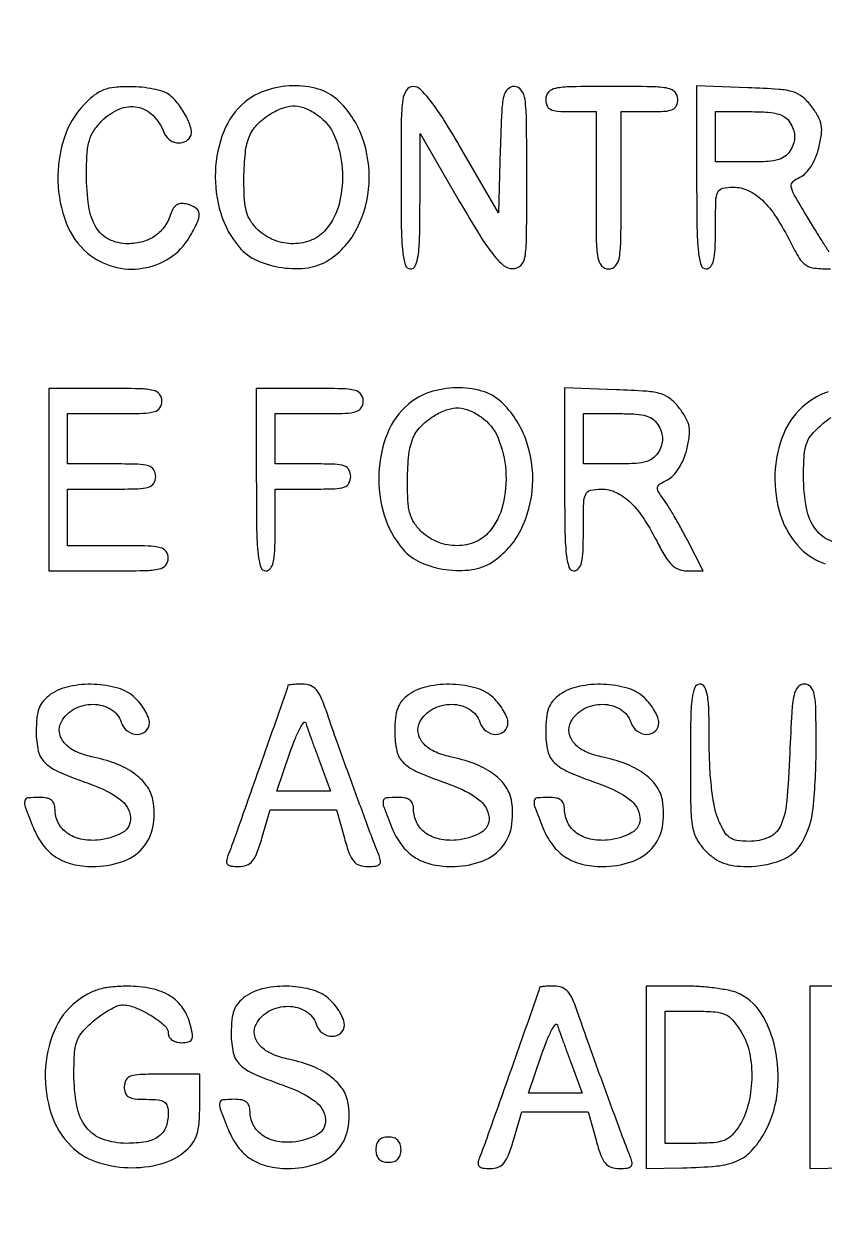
# Model space of a CAD drawing. Extents: x 0 to 1066, y 0 to 761.
# Drawn here: x 902.18 to 912.95, y 352.59 to 368.76 of the extents above; entities that cross this region are included whole.
import ezdxf

# ---------------------------------------------------------------- set-up
doc = ezdxf.new("R2010")
doc.units = 0
doc.header["$MEASUREMENT"] = 0

msp = doc.modelspace()

# ---------------------------------------------------------------- linework, layer by layer
for points in [[(183.390323, 95.266879, 0.000001), (192.989143, 95.254457, 0.000118)], [(479.458836, 95.240684, -0.000004), (502.524384, 95.211821, -0.198594)], [(710.559243, 95.267872, -0.000023), (733.258836, 95.240684, -0.000004), (756.324384, 95.211821, -0.198594)], [(542.992229, 95.24091, -0.000004), (565.972908, 95.212432, -0.198597)], [(606.442229, 95.24091, -0.000004), (629.422908, 95.212432, -0.198597)], [(669.892229, 95.24091, -0.000004), (692.872908, 95.212432, -0.198597)], [(913.009189, 365.69694, -0.001377), (912.925091, 365.829752, -0.002934), (912.82762, 365.98666, -0.001995), (912.718456, 366.166318, -0.005031), (912.540413, 366.468834, -0.083696), (912.500004, 366.577879, -0.260992), (912.522624, 366.64552, -0.081049), (912.615844, 366.70603, 0.095739), (912.692658, 366.759135, 0.050977), (912.764967, 366.849819, 0.045181), (912.826363, 366.967471, 0.037143), (912.870464, 367.102162, 0.026419), (912.904502, 367.279774, 0.076335), (912.902521, 367.404677, 0.083001), (912.863486, 367.517224, 0.035243), (912.777072, 367.652062, 0.057331), (912.654502, 367.78234, 0.10358), (912.526117, 367.851632, 0.055706), (912.330985, 367.886574, 0.007564), (911.915758, 367.907671), (911.2266, 367.932243), (911.2266, 366.702121, 0.003202), (911.230926, 366.026613, 0.022501), (911.249932, 365.69817, 0.049121), (911.28583, 365.521947, 0.329081), (911.3535, 365.472, 0.232029), (911.415237, 365.50228, 0.108427), (911.454369, 365.5848, 0.047315), (911.475101, 365.740657, 0.00942), (911.4804, 366.0219, -0.00595), (911.484707, 366.383865, -0.096871), (911.510744, 366.501998, -0.238613), (911.57541, 366.555615, -0.056005), (911.719453, 366.5718, -0.111153), (911.920905, 366.526456, -0.081177), (912.11022, 366.395601, -0.058854), (912.29591, 366.168971, -0.025924), (912.487772, 365.83155, 0.019423), (912.60561, 365.617898, 0.110785), (912.694694, 365.524831, 0.121738), (912.811022, 365.483117, 0.025512), (913.02875, 365.472, 0.021096)], [(912.994312, 363.817729, 0.05494), (912.845839, 363.754221, 0.038421), (912.694528, 363.652743, 0.129246), (912.398405, 363.260097, 0.088626), (912.280213, 362.711792, 0.087215), (912.358765, 362.148133, 0.118789), (912.62556, 361.711931, 0.112618), (912.954024, 361.505494, 0.075265)], [(913.050534, 361.805999, -0.145015), (912.830323, 361.967975, -0.116882), (912.704379, 362.253149, -0.045825), (912.6648, 362.684089, -0.015089), (912.673447, 362.970568, -0.073154), (912.706695, 363.129358, -0.095003), (912.780151, 363.251379, -0.035007), (912.925091, 363.39178, -0.021479), (913.033886, 363.475617, -0.024071)]]:
    msp.add_lwpolyline(points, format="xyb")
for points in [[(409.06215, 749.15415), (40.8618, 749.132981), (40.8618, 380.65769), (40.8618, 12.1824), (501.2973, 12.1824), (961.7328, 12.1824), (961.7328, 380.646631), (961.7328, 749.110861), (961.41555, 749.1633, 0.040886), (961.153339, 749.184871, 0.000002), (934.190609, 749.194398, 0.000089), (904.448031, 749.199508, 0.000054), (869.1804, 749.195529, -0.000029), (813.61687, 749.186499, -0.000004), (696.10453, 749.175037, -0.000004), (556.774728, 749.163736, -0.000004)], [(902.987029, 367.68092, 0.114205), (902.719161, 367.23054, 0.083506), (902.636234, 366.652564, 0.085163), (902.746764, 366.090094, 0.127519), (903.035203, 365.684027, 0.108551), (903.381066, 365.502535, 0.105254), (903.775205, 365.479943, 0.106878), (904.139622, 365.619373, 0.11522), (904.402318, 365.894112, 0.021165), (904.510999, 366.097261, 0.127063), (904.534165, 366.213849, 0.232712), (904.491427, 366.289558, 0.086167), (904.376943, 366.341743, 0.067058), (904.300089, 366.351155, 0.120753), (904.238962, 366.335391, 0.12276), (904.192709, 366.293409, 0.07065), (904.159901, 366.225211, -0.072622), (904.073776, 366.047971, -0.089596), (903.945295, 365.917059, -0.08774), (903.776831, 365.837538, -0.066597), (903.573987, 365.8104, -0.114856), (903.323875, 365.868622, -0.145297), (903.150322, 366.029008, -0.099183), (903.050715, 366.311934, -0.035212), (903.0204, 366.741869, -0.014703), (903.028729, 367.025043, -0.055361), (903.058625, 367.199821, -0.07729), (903.120079, 367.332312, -0.049247), (903.228055, 367.463945, -0.096703), (903.461625, 367.621212, -0.146157), (903.703627, 367.647824, -0.15206), (903.913832, 367.53771, -0.107279), (904.059338, 367.31205, 0.127947), (904.125611, 367.217926, 0.131147), (904.22876, 367.169114, 0.142401), (904.336076, 367.180066, 0.159485), (904.415219, 367.246852, 0.211029), (904.429363, 367.348973, 0.047286), (904.363819, 367.516549, 0.046742), (904.255702, 367.68871, 0.065556), (904.127531, 367.816959, 0.088545), (904.050429, 367.856919, 0.025252), (903.919336, 367.890536, 0.02458), (903.764906, 367.914094, 0.023821), (903.607278, 367.922709, 0.026305), (903.39723, 367.913119, 0.068477), (903.250386, 367.877966, 0.074054), (903.125248, 367.806392, 0.034872)], [(905.150203, 367.713373, 0.123885), (904.867012, 367.320677, 0.085485), (904.753437, 366.781757, 0.082885), (904.825908, 366.219736, 0.104562), (905.077639, 365.761126, 0.111799), (905.315609, 365.584775, 0.06908), (905.652008, 365.489081, 0.069045), (906.001965, 365.488615, 0.111332), (906.279882, 365.592681, 0.131426), (906.660639, 366.01866, 0.103697), (906.821054, 366.618311, 0.101152), (906.72839, 367.244653, 0.118621), (906.397771, 367.744219, 0.118666), (906.138035, 367.890801, 0.075716), (905.792356, 367.934738, 0.073305), (905.437341, 367.873407, 0.095814)], [(907.2504, 366.6987, 0.003213), (907.254728, 366.025179, 0.022561), (907.273738, 365.6976, 0.049302), (907.309653, 365.521877, 0.328801), (907.3773, 365.472, 0.295501), (907.442672, 365.514331, 0.070336), (907.480406, 365.645031, 0.029944), (907.50044, 365.892594, 0.004715), (907.506037, 366.38145), (907.507874, 367.2909), (908.034787, 366.384757, 0.006242), (908.314161, 365.917824, 0.029041), (908.493882, 365.660537, 0.052989), (908.631126, 365.520038, 0.170079), (908.75205, 365.475307, 0.199339), (908.860331, 365.518073, 0.163117), (908.918025, 365.629506, 0.036571), (908.939104, 365.888381, 0.002034), (908.9424, 366.6987, 0.002367), (908.938769, 367.465872, 0.031318), (908.918384, 367.748183, 0.117824), (908.868577, 367.876877, 0.246563), (908.77616, 367.9254, 0.195513), (908.685355, 367.888482, 0.145553), (908.632052, 367.793056, 0.043894), (908.604539, 367.586793, 0.004128), (908.58581, 367.075518), (908.5617, 366.225636), (908.068517, 367.075518, 0.007787), (907.828438, 367.474783, 0.025041), (907.651601, 367.72941, 0.035073), (907.513747, 367.884318, 0.195814), (907.412867, 367.9254, 0.254619), (907.322861, 367.876388, 0.110911), (907.274351, 367.744558, 0.030502), (907.254087, 367.458386, 0.002427)], [(909.1962, 367.7562, 0.094959), (909.212763, 367.669774, 0.184152), (909.25965, 367.618725, 0.098846), (909.352639, 367.59333, 0.017388), (909.5346, 367.587), (909.873, 367.587), (909.873, 366.5295, 0.002827), (909.876731, 365.869541, 0.036854), (909.897534, 365.625338, 0.138781), (909.948794, 365.514868, 0.218517), (910.0422, 365.472, 0.218517), (910.135606, 365.514868, 0.138781), (910.186866, 365.625338, 0.036854), (910.207669, 365.869541, 0.002827), (910.2114, 366.5295), (910.2114, 367.587), (910.5921, 367.587, 0.013964), (910.801858, 367.592859, 0.090841), (910.904063, 367.61755, 0.188085), (910.954634, 367.668595, 0.102588), (910.9728, 367.7562, 0.193568), (910.935602, 367.848685, 0.15568), (910.840613, 367.900221, 0.043488), (910.631605, 367.921467, 0.003595), (910.0845, 367.9254, 0.003595), (909.537395, 367.921467, 0.043488), (909.328388, 367.900221, 0.15568), (909.233398, 367.848685, 0.193568)], [(906.129297, 367.541639, -0.143223), (906.356998, 367.257323, -0.079931), (906.45946, 366.822153, -0.077332), (906.421265, 366.361018, -0.11509), (906.239996, 366.00075, -0.119537), (906.051584, 365.861195, -0.098447), (905.805927, 365.810552, -0.09388), (905.549477, 365.857262, -0.097006), (905.331203, 365.994347, -0.056872), (905.230283, 366.11344, -0.080028), (905.172387, 366.239796, -0.054705), (905.144563, 366.411524, -0.014142), (905.138091, 366.692297, -0.025001), (905.157155, 367.037155, -0.075567), (905.216582, 367.264138, -0.098225), (905.330037, 367.429005, -0.062967), (905.5161, 367.569419, -0.051006), (905.680866, 367.642758, -0.090781), (905.827514, 367.662795, -0.090761), (905.971771, 367.629581, -0.050966)], [(912.4956, 367.4178, -0.049536), (912.531762, 367.330426, -0.073486), (912.543853, 367.2486, -0.073486), (912.531762, 367.166774, -0.049536), (912.4956, 367.0794, -0.09537), (912.426705, 366.994475, -0.100861), (912.332466, 366.943233, -0.059921), (912.187432, 366.917248, -0.014397), (911.942723, 366.9102), (911.4804, 366.9102), (911.4804, 367.2486), (911.4804, 367.587), (911.942723, 367.587, -0.014397), (912.187432, 367.579952, -0.059921), (912.332466, 367.553967, -0.100861), (912.426705, 367.502725, -0.09537)], [(902.5128, 362.6379), (902.5128, 361.4112), (903.3165, 361.4112, 0.004147), (903.807209, 361.41527, 0.047763), (903.998588, 361.436803, 0.16431), (904.085994, 361.488393, 0.179874), (904.1202, 361.5804, 0.157888), (904.09066, 361.671616, 0.176663), (904.01445, 361.723162, 0.055952), (903.849578, 361.745253, 0.005351), (903.4434, 361.7496), (902.7666, 361.7496), (902.7666, 362.1303), (902.7666, 362.511), (903.3588, 362.511, 0.006583), (903.708692, 362.515607, 0.063075), (903.855825, 362.538193, 0.183695), (903.92467, 362.589626, 0.142406), (903.951, 362.6802, 0.142406), (903.92467, 362.770774, 0.183695), (903.855825, 362.822207, 0.063075), (903.708692, 362.844793, 0.006583), (903.3588, 362.8494), (902.7666, 362.8494), (902.7666, 363.1878), (902.7666, 363.5262), (903.4011, 363.5262, 0.005909), (903.779126, 363.530667, 0.059311), (903.935138, 363.55299, 0.180365), (904.007656, 363.604488, 0.150217), (904.0356, 363.6954, 0.17273), (904.002927, 363.787157, 0.168559), (903.919275, 363.83875, 0.050222), (903.736722, 363.860449, 0.004487), (903.2742, 363.8646), (902.5128, 363.8646)], [(905.3046, 362.6379, 0.003213), (905.308928, 361.964379, 0.022561), (905.327938, 361.6368, 0.049302), (905.363853, 361.461077, 0.328801), (905.4315, 361.4112, 0.232029), (905.493237, 361.44148, 0.108427), (905.532369, 361.524, 0.047315), (905.553101, 361.679857, 0.00942), (905.5584, 361.9611), (905.5584, 362.511), (906.066, 362.511, 0.008455), (906.359698, 362.515967, 0.072107), (906.489, 362.5392, 0.188641), (906.550532, 362.590468, 0.12648), (906.5736, 362.6802, 0.12648), (906.550532, 362.769932, 0.188641), (906.489, 362.8212, 0.072107), (906.359698, 362.844433, 0.008455), (906.066, 362.8494), (905.5584, 362.8494), (905.5584, 363.1878), (905.5584, 363.5262), (906.1506, 363.5262, 0.006583), (906.500492, 363.530807, 0.063075), (906.647625, 363.553393, 0.183695), (906.71647, 363.604826, 0.142406), (906.7428, 363.6954, 0.165398), (906.711683, 363.786895, 0.1727), (906.631763, 363.838474, 0.052938), (906.458045, 363.860357, 0.004884), (906.0237, 363.8646), (905.3046, 363.8646)], [(907.349803, 363.652573, 0.123885), (907.066612, 363.259877, 0.085485), (906.953037, 362.720957, 0.082885), (907.025508, 362.158936, 0.104562), (907.277239, 361.700326, 0.111799), (907.515209, 361.523975, 0.06908), (907.851608, 361.428281, 0.069045), (908.201565, 361.427815, 0.111332), (908.479482, 361.531881, 0.131426), (908.860239, 361.95786, 0.103697), (909.020654, 362.557511, 0.101152), (908.92799, 363.183853, 0.118621), (908.597371, 363.683419, 0.118666), (908.337635, 363.830001, 0.075716), (907.991956, 363.873938, 0.073305), (907.636941, 363.812607, 0.095814)], [(909.45, 362.641321, 0.003202), (909.454326, 361.965813, 0.022501), (909.473332, 361.63737, 0.049121), (909.50923, 361.461147, 0.329081), (909.5769, 361.4112, 0.232029), (909.638637, 361.44148, 0.108427), (909.677769, 361.524, 0.047315), (909.698501, 361.679857, 0.00942), (909.7038, 361.9611, -0.00595), (909.708107, 362.323065, -0.096871), (909.734144, 362.441198, -0.238613), (909.79881, 362.494815, -0.056005), (909.942853, 362.511, -0.111153), (910.144305, 362.465656, -0.081177), (910.33362, 362.334801, -0.058854), (910.51931, 362.108171, -0.025924), (910.711172, 361.77075, 0.021841), (910.810916, 361.591953, 0.069009), (910.89807, 361.486427, 0.100305), (910.990578, 361.430632, 0.085906), (911.102845, 361.4112), (911.31405, 361.4112), (911.107873, 361.81305, 0.006834), (911.019806, 361.979072, 0.006481), (910.925698, 362.145612, 0.006451), (910.838651, 362.29076, 0.022591), (910.777227, 362.380875, -0.02569), (910.710648, 362.479864, -0.192002), (910.701729, 362.534664, -0.198014), (910.733063, 362.57959, -0.027525), (910.833928, 362.636775, 0.089041), (910.911881, 362.694614, 0.046566), (910.986398, 362.790276, 0.042448), (911.049634, 362.910602, 0.038847), (911.093864, 363.043463, 0.026721), (911.127834, 363.219822, 0.076578), (911.125842, 363.344241, 0.082928), (911.086816, 363.456584, 0.035157), (911.000472, 363.591262, 0.057331), (910.877902, 363.72154, 0.10358), (910.749517, 363.790832, 0.055706), (910.554385, 363.825774, 0.007564), (910.139158, 363.846871), (909.45, 363.871443)], [(908.328897, 363.480839, -0.143223), (908.556598, 363.196523, -0.079931), (908.65906, 362.761353, -0.077332), (908.620865, 362.300218, -0.11509), (908.439596, 361.93995, -0.119537), (908.251184, 361.800395, -0.098447), (908.005527, 361.749752, -0.09388), (907.749077, 361.796462, -0.097006), (907.530803, 361.933547, -0.056872), (907.429883, 362.05264, -0.080028), (907.371987, 362.178996, -0.054705), (907.344163, 362.350724, -0.014142), (907.337691, 362.631497, -0.025001), (907.356755, 362.976355, -0.075567), (907.416182, 363.203338, -0.098225), (907.529637, 363.368205, -0.062967), (907.7157, 363.508619, -0.051006), (907.880466, 363.581958, -0.090781), (908.027114, 363.601995, -0.090761), (908.171371, 363.568781, -0.050966)], [(910.719, 363.357, -0.049536), (910.755162, 363.269626, -0.073486), (910.767253, 363.1878, -0.073486), (910.755162, 363.105974, -0.049536), (910.719, 363.0186, -0.09537), (910.650105, 362.933675, -0.100861), (910.555866, 362.882433, -0.059921), (910.410832, 362.856448, -0.014397), (910.166123, 362.8494), (909.7038, 362.8494), (909.7038, 363.1878), (909.7038, 363.5262), (910.166123, 363.5262, -0.014397), (910.410832, 363.519152, -0.059921), (910.555866, 363.493167, -0.100861), (910.650105, 363.441925, -0.09537)], [(902.53395, 359.746744, 0.064007), (902.441152, 359.662532, 0.085808), (902.383351, 359.564965, 0.066535), (902.352834, 359.435074, 0.024477), (902.3436, 359.246558, 0.055339), (902.372237, 358.988612, 0.149321), (902.462473, 358.830124, 0.090969), (902.656244, 358.704462, 0.013145), (903.097697, 358.534457, -0.070637), (903.472195, 358.338369, -0.215768), (903.611951, 358.095624, -0.299828), (903.504196, 357.891264, -0.104684), (903.170404, 357.79007, -0.073735), (902.943938, 357.804005, -0.104161), (902.759647, 357.885473, -0.119079), (902.640323, 358.024312, -0.118782), (902.5974, 358.202443, 0.082235), (902.584946, 358.277652, 0.147435), (902.548833, 358.328134, 0.119852), (902.484624, 358.356694, 0.045016), (902.3859, 358.3656, 0.028442), (902.231493, 358.35681, 0.327023), (902.189392, 358.317913, 0.139119), (902.196029, 358.238742, 0.005125), (902.305889, 357.955801, 0.065244), (902.434677, 357.726052, 0.088006), (902.608042, 357.563238, 0.085852), (902.83034, 357.467365, 0.059042), (903.103473, 357.435, 0.079385), (903.492677, 357.497186, 0.130563), (903.770488, 357.677824, 0.137881), (903.912628, 357.964302, 0.093265), (903.912828, 358.331047, 0.114024), (903.829295, 358.521928, 0.079467), (903.66027, 358.686686, 0.063948), (903.410922, 358.8185, 0.038754), (903.089766, 358.911234, -0.060203), (902.873087, 358.983977, -0.103319), (902.722006, 359.098845, -0.141227), (902.657642, 359.237635, -0.162669), (902.682078, 359.380946, -0.149104), (902.855837, 359.554003, -0.123853), (903.110231, 359.616498, -0.133716), (903.349553, 359.5499, -0.183571), (903.487073, 359.376472, 0.153609), (903.568987, 359.259812, 0.157876), (903.702016, 359.212661, 0.194842), (903.817996, 359.255972, 0.210147), (903.8664, 359.366053, 0.093821), (903.852733, 359.438246, 0.037607), (903.808883, 359.52917, 0.035541), (903.745523, 359.622663, 0.037508), (903.670597, 359.704453, 0.118482), (903.44487, 359.833194, 0.061394), (903.122523, 359.885156, 0.060569), (902.790356, 359.857254, 0.10142)], [(905.727595, 359.86725, -0.084799), (905.721091, 359.829234, -0.000052), (905.35512, 358.790462, -0.000388), (905.019576, 357.840728, -0.009822), (904.922575, 357.58305, 0.060048), (904.902983, 357.509319, 0.230938), (904.917232, 357.465462, 0.170663), (904.965325, 357.441354, 0.031659), (905.065579, 357.435, 0.086283), (905.173694, 357.453797, 0.134827), (905.250523, 357.507759, 0.082591), (905.312596, 357.61477, 0.018432), (905.380068, 357.8157), (905.492476, 358.1964), (905.937443, 358.1964), (906.382411, 358.1964), (906.489, 357.8157, 0.017944), (906.554385, 357.61079, 0.087286), (906.614612, 357.505331, 0.141822), (906.691834, 357.452952, 0.078722), (906.805146, 357.435, 0.029308), (906.910292, 357.441168, 0.166988), (906.960022, 357.465076, 0.236769), (906.974864, 357.508866, 0.061225), (906.95509, 357.58305, -0.006965), (906.832801, 357.899406, -0.001209), (906.611545, 358.50084, -0.001323), (906.391817, 359.107587, -0.005089), (906.260052, 359.48655, 0.017403), (906.181281, 359.6963, 0.074917), (906.112522, 359.810075, 0.125362), (906.032816, 359.867972, 0.094981), (905.926249, 359.8884, 0.00999), (905.850084, 359.886878, 0.016528), (905.785952, 359.882187, 0.010464), (905.734848, 359.875662, 0.371455)], [(907.35615, 359.746744, 0.064007), (907.263352, 359.662532, 0.085808), (907.205551, 359.564965, 0.066535), (907.175034, 359.435074, 0.024477), (907.1658, 359.246558, 0.055339), (907.194437, 358.988612, 0.149321), (907.284673, 358.830124, 0.090969), (907.478444, 358.704462, 0.013145), (907.919897, 358.534457, -0.070637), (908.294395, 358.338369, -0.215768), (908.434151, 358.095624, -0.299828), (908.326396, 357.891264, -0.104684), (907.992604, 357.79007, -0.073735), (907.766138, 357.804005, -0.104161), (907.581847, 357.885473, -0.119079), (907.462523, 358.024312, -0.118782), (907.4196, 358.202443, 0.082235), (907.407146, 358.277652, 0.147435), (907.371033, 358.328134, 0.119852), (907.306824, 358.356694, 0.045016), (907.2081, 358.3656, 0.028442), (907.053693, 358.35681, 0.327023), (907.011592, 358.317913, 0.139119), (907.018229, 358.238742, 0.005125), (907.128089, 357.955801, 0.065244), (907.256877, 357.726052, 0.088006), (907.430242, 357.563238, 0.085852), (907.65254, 357.467365, 0.059042), (907.925673, 357.435, 0.079385), (908.314877, 357.497186, 0.130563), (908.592688, 357.677824, 0.137881), (908.734828, 357.964302, 0.093265), (908.735028, 358.331047, 0.114024), (908.651495, 358.521928, 0.079467), (908.48247, 358.686686, 0.063948), (908.233122, 358.8185, 0.038754), (907.911966, 358.911234, -0.060203), (907.695287, 358.983977, -0.103319), (907.544206, 359.098845, -0.141227), (907.479842, 359.237635, -0.162669), (907.504278, 359.380946, -0.149104), (907.678037, 359.554003, -0.123853), (907.932431, 359.616498, -0.133716), (908.171753, 359.5499, -0.183571), (908.309273, 359.376472, 0.153609), (908.391187, 359.259812, 0.157876), (908.524216, 359.212661, 0.194842), (908.640196, 359.255972, 0.210147), (908.6886, 359.366053, 0.093821), (908.674933, 359.438246, 0.037607), (908.631083, 359.52917, 0.035541), (908.567723, 359.622663, 0.037508), (908.492797, 359.704453, 0.118482), (908.26707, 359.833194, 0.061394), (907.944723, 359.885156, 0.060569), (907.612556, 359.857254, 0.10142)], [(909.38655, 359.746744, 0.064007), (909.293752, 359.662532, 0.085808), (909.235951, 359.564965, 0.066535), (909.205434, 359.435074, 0.024477), (909.1962, 359.246558, 0.055339), (909.224837, 358.988612, 0.149321), (909.315073, 358.830124, 0.090969), (909.508844, 358.704462, 0.013145), (909.950297, 358.534457, -0.070637), (910.324795, 358.338369, -0.215768), (910.464551, 358.095624, -0.299828), (910.356796, 357.891264, -0.104684), (910.023004, 357.79007, -0.073735), (909.796538, 357.804005, -0.104161), (909.612247, 357.885473, -0.119079), (909.492923, 358.024312, -0.118782), (909.45, 358.202443, 0.082235), (909.437546, 358.277652, 0.147435), (909.401433, 358.328134, 0.119852), (909.337224, 358.356694, 0.045016), (909.2385, 358.3656, 0.028442), (909.084093, 358.35681, 0.327023), (909.041992, 358.317913, 0.139119), (909.048629, 358.238742, 0.005125), (909.158489, 357.955801, 0.065244), (909.287277, 357.726052, 0.088006), (909.460642, 357.563238, 0.085852), (909.68294, 357.467365, 0.059042), (909.956073, 357.435, 0.079385), (910.345277, 357.497186, 0.130563), (910.623088, 357.677824, 0.137881), (910.765228, 357.964302, 0.093265), (910.765428, 358.331047, 0.114024), (910.681895, 358.521928, 0.079467), (910.51287, 358.686686, 0.063948), (910.263522, 358.8185, 0.038754), (909.942366, 358.911234, -0.060203), (909.725687, 358.983977, -0.103319), (909.574606, 359.098845, -0.141227), (909.510242, 359.237635, -0.162669), (909.534678, 359.380946, -0.149104), (909.708437, 359.554003, -0.123853), (909.962831, 359.616498, -0.133716), (910.202153, 359.5499, -0.183571), (910.339673, 359.376472, 0.153609), (910.421587, 359.259812, 0.157876), (910.554616, 359.212661, 0.194842), (910.670596, 359.255972, 0.210147), (910.719, 359.366053, 0.093821), (910.705333, 359.438246, 0.037607), (910.661483, 359.52917, 0.035541), (910.598123, 359.622663, 0.037508), (910.523197, 359.704453, 0.118482), (910.29747, 359.833194, 0.061394), (909.975123, 359.885156, 0.060569), (909.642956, 359.857254, 0.10142)], [(911.142, 358.869355, 0.003964), (911.147025, 358.235502, 0.037977), (911.17177, 357.966631, 0.086932), (911.23169, 357.797839, 0.067817), (911.349655, 357.642655, 0.045287), (911.466829, 357.54498, 0.061733), (911.588629, 357.481405, 0.057123), (911.729502, 357.446388, 0.032389), (911.905116, 357.435, 0.091481), (912.362883, 357.51946, 0.171956), (912.645683, 357.760325, 0.107033), (912.793719, 358.22013, 0.02456), (912.834, 359.039683, 0.004091), (912.829858, 359.545882, 0.042042), (912.808904, 359.753879, 0.139542), (912.760641, 359.850871, 0.210994), (912.675667, 359.8884, 0.224554), (912.589166, 359.847489, 0.120063), (912.536804, 359.738607, 0.038088), (912.50601, 359.508674, 0.003955), (912.479225, 358.963462, -0.011778), (912.43555, 358.28971, -0.086058), (912.352704, 357.978262, -0.186836), (912.196986, 357.827354, -0.100409), (911.931024, 357.7734, -0.036356), (911.769266, 357.785177, -0.118728), (911.670354, 357.824881, -0.110433), (911.596363, 357.907102, -0.02926), (911.518383, 358.066783, -0.051176), (911.466826, 358.237361, -0.018965), (911.428464, 358.485597, -0.016895), (911.403892, 358.78599, -0.011958), (911.3958, 359.124283, 0.005918), (911.391005, 359.529443, 0.03524), (911.371138, 359.739897, 0.084231), (911.332949, 359.850437, 0.274093), (911.2689, 359.8884, 0.308918), (911.202715, 359.843195, 0.062189), (911.165784, 359.697409, 0.026926), (911.146483, 359.422339, 0.004053)], [(906.153755, 358.85205), (906.303544, 358.4502), (905.941238, 358.4502), (905.578932, 358.4502), (905.756743, 358.964618, -0.011999), (905.827493, 359.154424, -0.026422), (905.892517, 359.294859, -0.047278), (905.942834, 359.371501, -0.601846), (905.96926, 359.366468, 0.009837), (905.991096, 359.300295, 0.001488), (906.037771, 359.168923, 0.001668), (906.093862, 359.014156, 0.001442)], [(902.880928, 355.615743, 0.129246), (902.584805, 355.223097, 0.088626), (902.466613, 354.674792, 0.087215), (902.545165, 354.111133, 0.118789), (902.81196, 353.674931, 0.112618), (903.140424, 353.468494, 0.075265), (903.578535, 353.385795, 0.075304), (904.021252, 353.436485, 0.113008), (904.363123, 353.618566, 0.065979), (904.450955, 353.717789, 0.074329), (904.505672, 353.832691, 0.054743), (904.534567, 353.985684, 0.019325), (904.5432, 354.208973), (904.5432, 354.6432), (904.0356, 354.6432, 0.008455), (903.741902, 354.638233, 0.072107), (903.6126, 354.615, 0.188641), (903.551068, 354.563732, 0.12648), (903.528, 354.474, 0.087745), (903.542999, 354.389192, 0.177212), (903.586163, 354.338036, 0.10769), (903.669766, 354.311753, 0.022514), (903.8241, 354.3048, -0.021714), (903.986185, 354.297758, -0.124268), (904.066865, 354.269751, -0.187079), (904.107295, 354.213064, -0.062494), (904.1202, 354.11022, -0.091498), (904.086563, 353.927947, -0.148314), (903.990774, 353.804386, -0.113347), (903.820688, 353.734247, -0.041372), (903.55952, 353.7126, -0.086758), (903.236934, 353.768999, -0.145015), (903.016723, 353.930975, -0.116882), (902.890779, 354.216149, -0.045825), (902.8512, 354.647089, -0.015089), (902.859847, 354.933568, -0.073154), (902.893095, 355.092358, -0.095003), (902.966551, 355.214379, -0.035007), (903.111491, 355.35478, -0.021479), (903.220286, 355.438617, -0.024071), (903.331926, 355.509463, -0.024321), (903.431791, 355.560028, -0.105406), (903.496392, 355.5738, -0.095864), (903.673727, 355.539484, -0.042073), (903.888296, 355.431465, -0.039621), (904.070719, 355.298547, -0.218876), (904.1202, 355.190927, 0.137225), (904.133737, 355.142532, 0.104143), (904.171596, 355.102139, 0.087371), (904.229139, 355.075335, 0.065501), (904.298571, 355.0662, 0.051376), (904.391548, 355.075779, 0.224479), (904.434499, 355.108225, 0.158116), (904.44518, 355.170988, 0.023398), (904.420342, 355.29885, 0.090086), (904.318094, 355.52884, 0.105062), (904.145633, 355.693882, 0.089301), (903.89708, 355.791988, 0.048933), (903.5703, 355.824781, 0.02471), (903.350834, 355.814418, 0.049497), (903.180712, 355.780729, 0.05494), (903.032239, 355.717221, 0.038421)], [(905.15655, 355.685944, 0.064007), (905.063752, 355.601732, 0.085808), (905.005951, 355.504165, 0.066535), (904.975434, 355.374274, 0.024477), (904.9662, 355.185758, 0.055339), (904.994837, 354.927812, 0.149321), (905.085073, 354.769324, 0.090969), (905.278844, 354.643662, 0.013145), (905.720297, 354.473657, -0.070637), (906.094795, 354.277569, -0.215768), (906.234551, 354.034824, -0.299828), (906.126796, 353.830464, -0.104684), (905.793004, 353.72927, -0.073735), (905.566538, 353.743205, -0.104161), (905.382247, 353.824673, -0.119079), (905.262923, 353.963512, -0.118782), (905.22, 354.141643, 0.082235), (905.207546, 354.216852, 0.147435), (905.171433, 354.267334, 0.119852), (905.107224, 354.295894, 0.045016), (905.0085, 354.3048, 0.028442), (904.854093, 354.29601, 0.327023), (904.811992, 354.257113, 0.139119), (904.818629, 354.177942, 0.005125), (904.928489, 353.895001, 0.065244), (905.057277, 353.665252, 0.088006), (905.230642, 353.502438, 0.085852), (905.45294, 353.406565, 0.059042), (905.726073, 353.3742, 0.079385), (906.115277, 353.436386, 0.130563), (906.393088, 353.617024, 0.137881), (906.535228, 353.903502, 0.093265), (906.535428, 354.270247, 0.114024), (906.451895, 354.461128, 0.079467), (906.28287, 354.625886, 0.063948), (906.033522, 354.7577, 0.038754), (905.712366, 354.850434, -0.060203), (905.495687, 354.923177, -0.103319), (905.344606, 355.038045, -0.141227), (905.280242, 355.176835, -0.162669), (905.304678, 355.320146, -0.149104), (905.478437, 355.493203, -0.123853), (905.732831, 355.555698, -0.133716), (905.972153, 355.4891, -0.183571), (906.109673, 355.315672, 0.153609), (906.191587, 355.199012, 0.157876), (906.324616, 355.151861, 0.194842), (906.440596, 355.195172, 0.210147), (906.489, 355.305253, 0.093821), (906.475333, 355.377446, 0.037607), (906.431483, 355.46837, 0.035541), (906.368123, 355.561863, 0.037508), (906.293197, 355.643653, 0.118482), (906.06747, 355.772394, 0.061394), (905.745123, 355.824356, 0.060569), (905.412956, 355.796454, 0.10142)], [(909.111595, 355.80645, -0.084799), (909.105091, 355.768434, -0.000052), (908.73912, 354.729662, -0.000388), (908.403576, 353.779928, -0.009822), (908.306575, 353.52225, 0.060048), (908.286983, 353.448519, 0.230938), (908.301232, 353.404662, 0.170663), (908.349325, 353.380554, 0.031659), (908.449579, 353.3742, 0.086283), (908.557694, 353.392997, 0.134827), (908.634523, 353.446959, 0.082591), (908.696596, 353.55397, 0.018432), (908.764068, 353.7549), (908.876476, 354.1356), (909.321443, 354.1356), (909.766411, 354.1356), (909.873, 353.7549, 0.017944), (909.938385, 353.54999, 0.087286), (909.998612, 353.444531, 0.141822), (910.075834, 353.392152, 0.078722), (910.189146, 353.3742, 0.029308), (910.294292, 353.380368, 0.166988), (910.344022, 353.404276, 0.236769), (910.358864, 353.448066, 0.061225), (910.33909, 353.52225, -0.006965), (910.216801, 353.838606, -0.001209), (909.995545, 354.44004, -0.001323), (909.775817, 355.046787, -0.005089), (909.644052, 355.42575, 0.017403), (909.565281, 355.6355, 0.074917), (909.496522, 355.749275, 0.125362), (909.416816, 355.807172, 0.094981), (909.310249, 355.8276, 0.00999), (909.234084, 355.826078, 0.016528), (909.169952, 355.821387, 0.010464), (909.118848, 355.814862, 0.371455)], [(910.5498, 354.6009), (910.5498, 353.3742), (911.03625, 353.382633, 0.018847), (911.49922, 353.408133, 0.076273), (911.772629, 353.476481, 0.107083), (911.963818, 353.610269, 0.057946), (912.134022, 353.843164, 0.09461), (912.305013, 354.347818, 0.077415), (912.295601, 354.918431, 0.083451), (912.119967, 355.418865, 0.148656), (911.809784, 355.720603, 0.065462), (911.69744, 355.761066, 0.01784), (911.511459, 355.794774, 0.017725), (911.295831, 355.818191, 0.017594), (911.07855, 355.826353), (910.5498, 355.8276)], [(912.7494, 354.6009), (912.7494, 353.3742), (913.23585, 353.382633, 0.018847), (913.69882, 353.408133, 0.076273), (913.972229, 353.476481, 0.107083), (914.163418, 353.610269, 0.057946), (914.333622, 353.843164, 0.09461), (914.504613, 354.347818, 0.077415), (914.495201, 354.918431, 0.083451), (914.319567, 355.418865, 0.148656), (914.009384, 355.720603, 0.065462), (913.89704, 355.761066, 0.01784), (913.711059, 355.794774, 0.017725), (913.495431, 355.818191, 0.017594), (913.27815, 355.826353), (912.7494, 355.8276)], [(911.824753, 355.21425, -0.090931), (911.937074, 354.932531, -0.056823), (911.967135, 354.577609, -0.056208), (911.916225, 354.219788, -0.081785), (911.78743, 353.928909, -0.053857), (911.694167, 353.815366, -0.102503), (911.595165, 353.751735, -0.073821), (911.457488, 353.721009, -0.018052), (911.22465, 353.7126), (910.8036, 353.7126), (910.8036, 354.6009), (910.8036, 355.4892), (911.227843, 355.4892, -0.017821), (911.477818, 355.480288, -0.090339), (911.612317, 355.445735, -0.111314), (911.712076, 355.369366, -0.033754)], [(909.537755, 354.79125), (909.687544, 354.3894), (909.325238, 354.3894), (908.962932, 354.3894), (909.140743, 354.903818, -0.011999), (909.211493, 355.093624, -0.026422), (909.276517, 355.234059, -0.047278), (909.326834, 355.310701, -0.601846), (909.35326, 355.305668, 0.009837), (909.375096, 355.239495, 0.001488), (909.421771, 355.108123, 0.001668), (909.477862, 354.953356, 0.001442)], [(906.912, 353.628, 0.072254), (906.922731, 353.554131, 0.124864), (906.9543, 353.5011, 0.124864), (907.007331, 353.469531, 0.072254), (907.0812, 353.4588, 0.072254), (907.155069, 353.469531, 0.124864), (907.2081, 353.5011, 0.124864), (907.239669, 353.554131, 0.072254), (907.2504, 353.628, 0.072254), (907.239669, 353.701869, 0.124864), (907.2081, 353.7549, 0.124864), (907.155069, 353.786469, 0.072254), (907.0812, 353.7972, 0.072254), (907.007331, 353.786469, 0.124864), (906.9543, 353.7549, 0.124864), (906.922731, 353.701869, 0.072254)]]:
    msp.add_lwpolyline(points, format="xyb", close=True)

doc.saveas('drawing.dxf')
